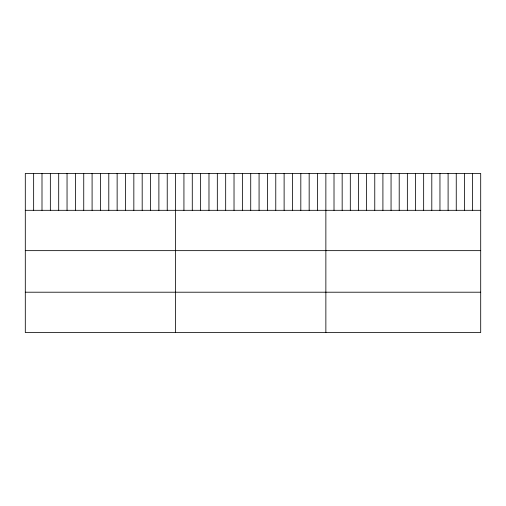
<?xml version="1.0" encoding="UTF-8"?>
<svg xmlns="http://www.w3.org/2000/svg" width="506" height="506" viewBox="0 0 506 506"><rect width="100%" height="100%" fill="white"/><g stroke="black" fill="none" stroke-linecap="round" stroke-linejoin="round"><path stroke-width="0.76" d="M480.7 210.313L480.7 332.55L25.3 332.55L25.3 173.45L480.7 173.45L480.7 210.313L25.3 210.313M25.3 250.647L480.7 250.647M25.3 292.209L480.7 292.209M472.553 173.45L472.553 210.313M464.4 173.45L464.4 210.313M456.254 173.45L456.254 210.313M448.101 173.45L448.101 210.313M439.954 173.45L439.954 210.313M431.801 173.45L431.801 210.313M423.655 173.45L423.655 210.313M415.508 173.45L415.508 210.313M407.355 173.45L407.355 210.313M399.209 173.45L399.209 210.313M391.056 173.45L391.056 210.313M382.909 173.45L382.909 210.313M374.763 173.45L374.763 210.313M366.61 173.45L366.61 210.313M358.463 173.45L358.463 210.313M350.31 173.45L350.31 210.313M342.164 173.45L342.164 210.313M334.011 173.45L334.011 210.313M325.864 173.45L325.864 332.55M317.515 173.45L317.515 210.313M309.166 173.45L309.166 210.313M300.817 173.45L300.817 210.313M292.468 173.45L292.468 210.313M284.119 173.45L284.119 210.313M275.77 173.45L275.77 210.313M267.421 173.45L267.421 210.313M259.072 173.45L259.072 210.313M250.723 173.45L250.723 210.313M242.374 173.45L242.374 210.313M234.025 173.45L234.025 210.313M225.676 173.45L225.676 210.313M217.327 173.45L217.327 210.313M208.978 173.45L208.978 210.313M200.629 173.45L200.629 210.313M192.28 173.45L192.28 210.313M183.931 173.45L183.931 210.313M175.582 173.45L175.582 332.55M167.233 173.45L167.233 210.313M158.884 173.45L158.884 210.313M150.535 173.45L150.535 210.313M142.186 173.45L142.186 210.313M133.837 173.45L133.837 210.313M125.488 173.45L125.488 210.313M117.139 173.45L117.139 210.313M108.79 173.45L108.79 210.313M100.441 173.45L100.441 210.313M92.092 173.45L92.092 210.313M83.743 173.45L83.743 210.313M75.394 173.45L75.394 210.313M67.045 173.45L67.045 210.313M58.696 173.45L58.696 210.313M50.347 173.45L50.347 210.313M41.998 173.45L41.998 210.313M33.649 173.45L33.649 210.313"/></g></svg>
